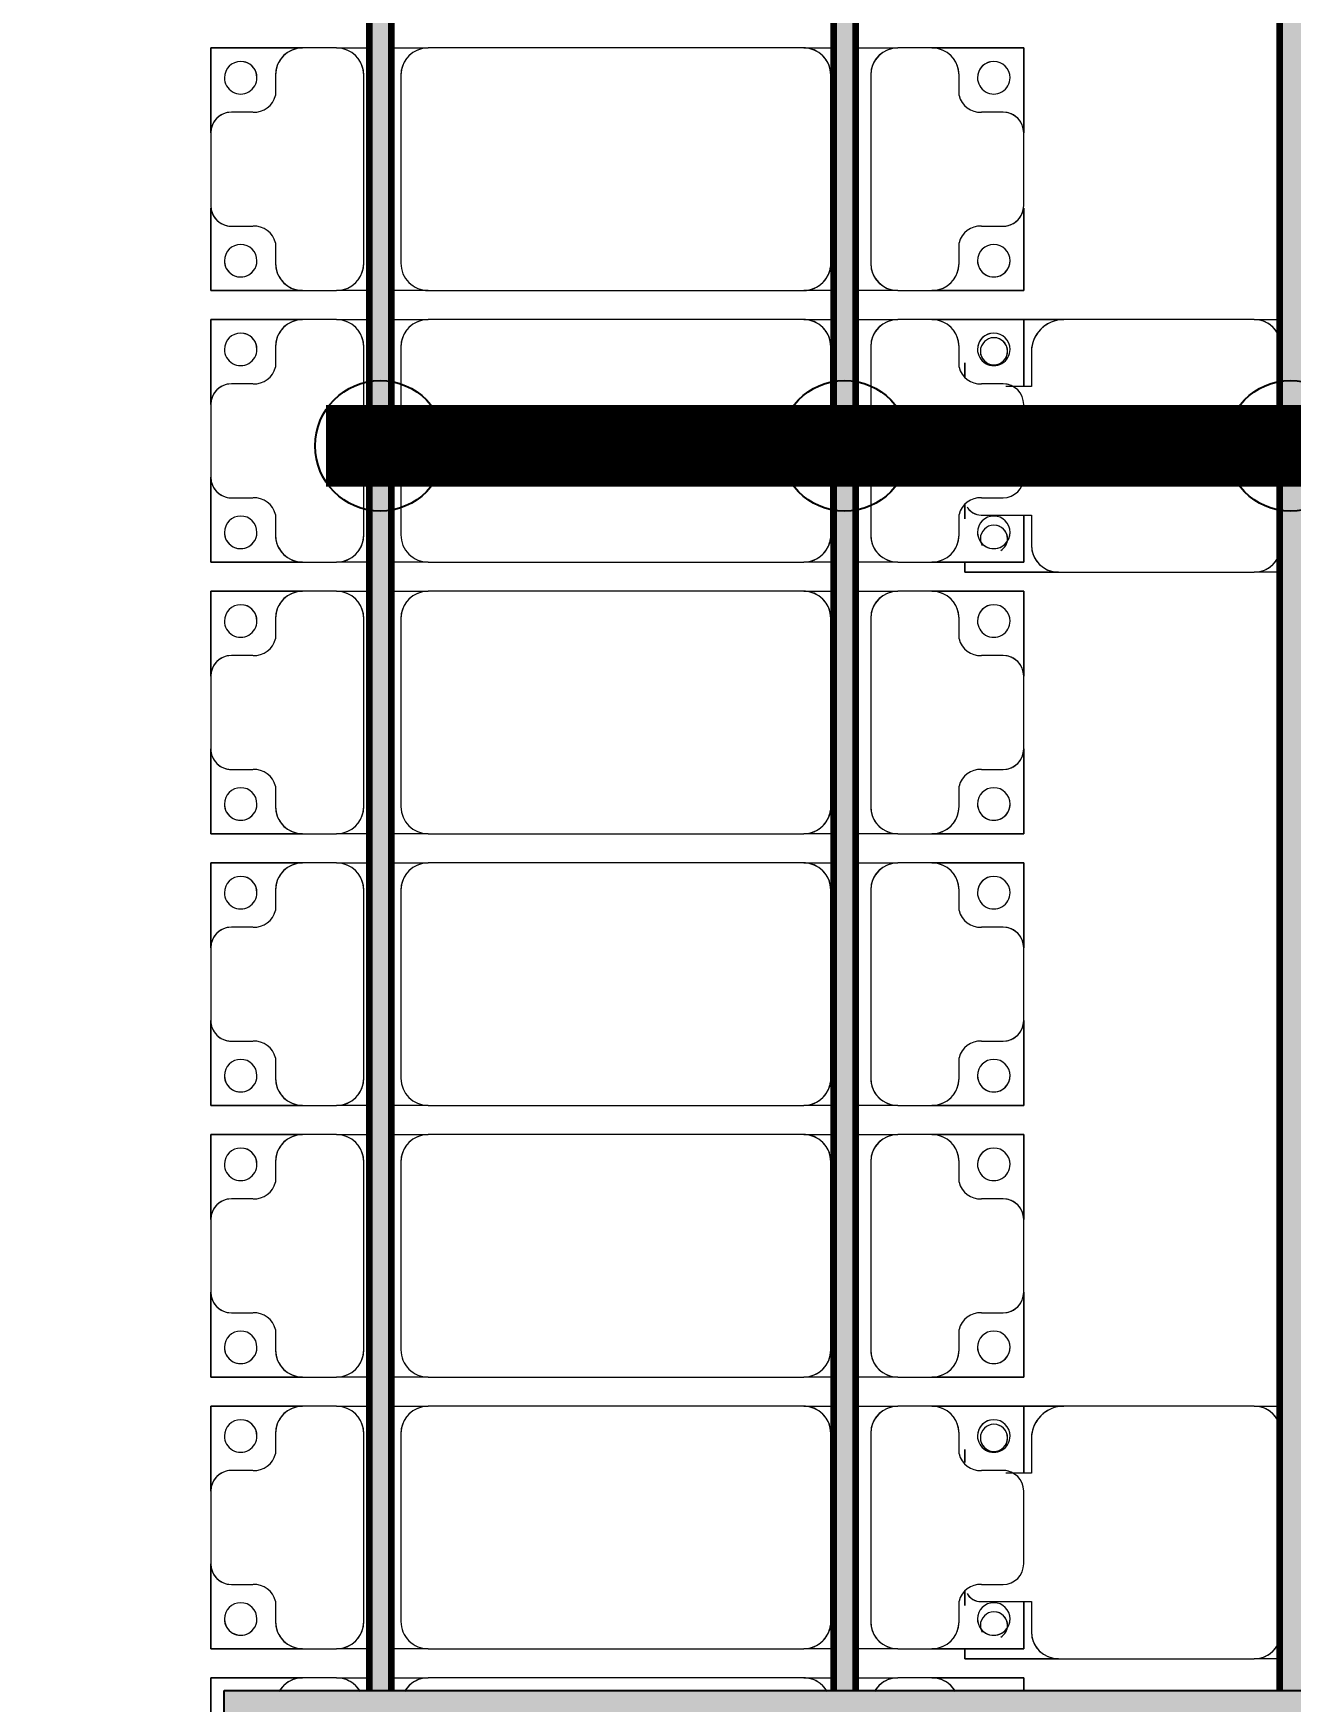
# Model space of a CAD drawing. Header units: millimetres. Extents: x -268744 to 115753, y -96240 to -10461.
# Drawn here: x -257059 to -254744, y -64627 to -61556 of the extents above; entities that cross this region are included whole.
import ezdxf

# ---------------------------------------------------------------- set-up
doc = ezdxf.new("R2010")
doc.units = ezdxf.units.MM
for name, color, linetype, lineweight in [('A-ANNO-DIMS', 211, 'Continuous', 9), ('A-ANNO-DIMS-900', 211, 'Continuous', 9), ('A-GENM', 13, 'Continuous', 9), ('S-BEAM', 12, 'Continuous', 9)]:
    doc.layers.add(name, color=color, linetype=linetype, lineweight=lineweight)
doc.layers.add('GC-HOP 40x60 GIA CUONG', color=1, linetype='Continuous')
doc.styles.add('Trebuchet MS', font='trebuc.ttf', dxfattribs={"width": 0.8, "height": 2700})
doc.dimstyles.new('Arc_Length_-_3mm_Trebuchet_MS', dxfattribs={"dimscale": 304.8, "dimtxt": 2783.567448, "dimasz": 2.952756, "dimexe": 4.429134, "dimexo": 4.429134, "dimgap": 0.885827, "dimtad": 1, "dimdec": 0, "dimrnd": 10, "dimzin": 0, "dimdsep": 46, "dimtxsty": 'Trebuchet MS', "dimblk1": 'OBLIQUE', "dimblk2": 'OBLIQUE', "dimsah": 1, "dimcen": 0.09, "dimdle": 2.952756, "dimazin": 0, "dimtfac": 1, "dimtdec": 4, "dimtix": 1, "dimtmove": 0, "dimatfit": 3, "dimfxl": 1, "dimtvp": 1, "dimtolj": 1, "dimtzin": 0, "dimarcsym": 2})

# ---------------------------------------------------------------- blocks, each defined once
blk = doc.blocks.new('Dai phaodi lai - DẢI PHAO ĐI LẠI-102111-KHUNG KẾT CẤU BÈ PIN 1')
at = {"layer": 'A-GENM', "color": 7}
for p, q in [((41276.8, 748.4), (41433.1, 748.4)), ((41276.8, 579.3), (41276.8, 748.4)), ((41276.8, 748.4), (41276.8, 579.3)), ((41433.1, 748.4), (41276.8, 748.4)), ((41566.9, 748.4), (41433.1, 748.4)), ((41572, 748.4), (41723.2, 748.4)), ((41723.2, 748.4), (41572, 748.4)), ((41723.2, 748.4), (41723.2, 579.3)), ((41723.2, 579.3), (41723.2, 748.4)), ((41776.8, 748.4), (41900.1, 748.4)), ((41776.8, 579.3), (41776.8, 748.4)), ((41776.8, 748.4), (41776.8, 579.3)), ((41900.1, 748.4), (41776.8, 748.4)), ((42066.9, 748.4), (41933.1, 748.4)), ((42136.6, 748.4), (42223.2, 748.4)), ((42223.2, 748.4), (42136.6, 748.4)), ((42223.2, 748.4), (42223.2, 579.3)), ((42223.2, 579.3), (42223.2, 748.4)), ((42276.8, 748.4), (42433.1, 748.4)), ((42276.8, 579.3), (42276.8, 748.4)), ((42276.8, 748.4), (42276.8, 579.3)), ((42433.1, 748.4), (42276.8, 748.4)), ((42566.9, 748.4), (42433.1, 748.4)), ((42566.9, 748.4), (42723.2, 748.4)), ((42723.2, 748.4), (42566.9, 748.4)), ((42723.2, 748.4), (42723.2, 579.3)), ((42723.2, 579.3), (42723.2, 748.4)), ((42776.8, 748.4), (42933.1, 748.4)), ((42776.8, 579.3), (42776.8, 748.4)), ((42776.8, 748.4), (42776.8, 579.3)), ((42933.1, 748.4), (42776.8, 748.4)), ((43066.9, 748.4), (42933.1, 748.4)), ((43066.9, 748.4), (43223.2, 748.4)), ((43223.2, 748.4), (43066.9, 748.4)), ((43223.2, 748.4), (43223.2, 579.3)), ((43223.2, 579.3), (43223.2, 748.4)), ((43276.8, 748.4), (43433.1, 748.4)), ((43276.8, 579.3), (43276.8, 748.4)), ((43276.8, 748.4), (43276.8, 579.3)), ((43433.1, 748.4), (43276.8, 748.4)), ((43566.9, 748.4), (43433.1, 748.4)), ((43566.9, 748.4), (43723.2, 748.4)), ((43723.2, 748.4), (43566.9, 748.4)), ((43723.2, 748.4), (43723.2, 579.3)), ((43723.2, 579.3), (43723.2, 748.4)), ((43776.8, 748.4), (43900.1, 748.4)), ((43776.8, 579.3), (43776.8, 748.4)), ((43776.8, 748.4), (43776.8, 579.3)), ((43900.1, 748.4), (43776.8, 748.4)), ((44066.9, 748.4), (43933.1, 748.4)), ((44136.6, 748.4), (44223.2, 748.4)), ((44223.2, 748.4), (44136.6, 748.4)), ((44223.2, 748.4), (44223.2, 579.3)), ((44223.2, 579.3), (44223.2, 748.4)), ((44276.8, 748.4), (44300.1, 748.4)), ((44276.8, 579.3), (44276.8, 748.4)), ((44276.8, 748.4), (44276.8, 579.3)), ((44300.1, 748.4), (44276.8, 748.4)), ((41395.1, 710.4), (41395.1, 670.7)), ((41604.9, 670.7), (41604.9, 710.4)), ((41895.1, 710.4), (41895.1, 670.7)), ((42104.9, 670.7), (42104.9, 710.4)), ((42395.1, 710.4), (42395.1, 670.7)), ((42604.9, 670.7), (42604.9, 710.4)), ((42895.1, 710.4), (42895.1, 670.7)), ((43104.9, 670.7), (43104.9, 710.4)), ((43395.1, 710.4), (43395.1, 670.7)), ((43604.9, 670.7), (43604.9, 710.4)), ((43895.1, 710.4), (43895.1, 670.7)), ((44104.9, 670.7), (44104.9, 710.4)), ((41364.3, 629.3), (41326.8, 629.3)), ((41673.2, 629.3), (41635.7, 629.3)), ((41864.3, 629.3), (41826.8, 629.3)), ((42173.2, 629.3), (42135.7, 629.3)), ((42364.3, 629.3), (42326.8, 629.3)), ((42673.2, 629.3), (42635.7, 629.3)), ((42864.3, 629.3), (42826.8, 629.3)), ((43173.2, 629.3), (43135.7, 629.3)), ((43364.3, 629.3), (43326.8, 629.3)), ((43673.2, 629.3), (43635.7, 629.3)), ((43864.3, 629.3), (43826.8, 629.3)), ((44173.2, 629.3), (44135.7, 629.3)), ((41276.8, 579.3), (41276.8, 516.7)), ((41723.2, 516.7), (41723.2, 579.3)), ((41776.8, 579.3), (41776.8, 516.7)), ((42223.2, 516.7), (42223.2, 579.3)), ((42276.8, 579.3), (42276.8, 516.7)), ((42723.2, 516.7), (42723.2, 579.3)), ((42776.8, 579.3), (42776.8, 516.7)), ((43223.2, 516.7), (43223.2, 579.3)), ((43276.8, 579.3), (43276.8, 516.7)), ((43723.2, 516.7), (43723.2, 579.3)), ((43776.8, 579.3), (43776.8, 516.7)), ((44223.2, 516.7), (44223.2, 579.3)), ((44276.8, 579.3), (44276.8, 516.7)), ((41276.8, 438.7), (41276.8, 516.7)), ((41276.8, 438.7), (41276.8, 516.7)), ((41723.2, 516.7), (41723.2, 438.7)), ((41723.2, 516.7), (41723.2, 438.7)), ((41776.8, 438.7), (41776.8, 516.7)), ((41776.8, 438.7), (41776.8, 516.7)), ((42223.2, 516.7), (42223.2, 438.7)), ((42223.2, 516.7), (42223.2, 438.7)), ((42276.8, 438.7), (42276.8, 516.7)), ((42276.8, 438.7), (42276.8, 516.7)), ((42723.2, 516.7), (42723.2, 438.7)), ((42723.2, 516.7), (42723.2, 438.7)), ((42776.8, 438.7), (42776.8, 516.7)), ((42776.8, 438.7), (42776.8, 516.7)), ((43223.2, 516.7), (43223.2, 438.7)), ((43223.2, 516.7), (43223.2, 438.7)), ((43276.8, 438.7), (43276.8, 516.7)), ((43276.8, 438.7), (43276.8, 516.7)), ((43723.2, 516.7), (43723.2, 438.7)), ((43723.2, 516.7), (43723.2, 438.7)), ((43776.8, 438.7), (43776.8, 516.7)), ((43776.8, 438.7), (43776.8, 516.7)), ((44223.2, 516.7), (44223.2, 438.7)), ((44223.2, 516.7), (44223.2, 438.7)), ((44276.8, 438.7), (44276.8, 516.7)), ((44276.8, 438.7), (44276.8, 516.7)), ((41326.8, 466.7), (41673.2, 466.7)), ((41826.8, 466.7), (42173.2, 466.7)), ((42326.8, 466.7), (42673.2, 466.7)), ((42826.8, 466.7), (43173.2, 466.7)), ((43326.8, 466.7), (43673.2, 466.7)), ((43826.8, 466.7), (44173.2, 466.7)), ((41276.8, 343.3), (41276.8, 398.7)), ((41276.8, 343.3), (41276.8, 398.7)), ((41673.2, 393.3), (41326.8, 393.3)), ((41723.2, 398.7), (41723.2, 343.3)), ((41723.2, 398.7), (41723.2, 343.3)), ((41776.8, 343.3), (41776.8, 398.7)), ((41776.8, 343.3), (41776.8, 398.7)), ((42173.2, 393.3), (41826.8, 393.3)), ((42223.2, 398.7), (42223.2, 343.3)), ((42223.2, 398.7), (42223.2, 343.3)), ((42276.8, 343.3), (42276.8, 398.7)), ((42276.8, 343.3), (42276.8, 398.7)), ((42673.2, 393.3), (42326.8, 393.3)), ((42723.2, 398.7), (42723.2, 343.3)), ((42723.2, 398.7), (42723.2, 343.3)), ((42776.8, 343.3), (42776.8, 398.7)), ((42776.8, 343.3), (42776.8, 398.7)), ((43173.2, 393.3), (42826.8, 393.3)), ((43223.2, 398.7), (43223.2, 343.3)), ((43223.2, 398.7), (43223.2, 343.3)), ((43276.8, 343.3), (43276.8, 398.7)), ((43276.8, 343.3), (43276.8, 398.7)), ((43673.2, 393.3), (43326.8, 393.3)), ((43723.2, 398.7), (43723.2, 343.3)), ((43723.2, 398.7), (43723.2, 343.3)), ((43776.8, 343.3), (43776.8, 398.7)), ((43776.8, 343.3), (43776.8, 398.7)), ((44173.2, 393.3), (43826.8, 393.3)), ((44223.2, 398.7), (44223.2, 343.3)), ((44223.2, 398.7), (44223.2, 343.3)), ((44276.8, 343.3), (44276.8, 398.7)), ((44276.8, 343.3), (44276.8, 398.7)), ((41276.8, 343.3), (41276.8, -348.3)), ((41723.2, -348.3), (41723.2, 343.3)), ((41776.8, 343.3), (41776.8, -348.3)), ((42223.2, -348.3), (42223.2, 343.3)), ((42276.8, 343.3), (42276.8, -348.3)), ((42723.2, -348.3), (42723.2, 343.3)), ((42776.8, 343.3), (42776.8, -348.3)), ((43223.2, -348.3), (43223.2, 343.3)), ((43276.8, 343.3), (43276.8, -348.3)), ((43723.2, -348.3), (43723.2, 343.3)), ((43776.8, 343.3), (43776.8, -348.3)), ((44223.2, -348.3), (44223.2, 343.3)), ((44276.8, 343.3), (44276.8, -348.3)), ((41276.8, -416.3), (41276.8, -348.3)), ((41276.8, -416.3), (41276.8, -348.3)), ((41723.2, -348.3), (41723.2, -416.3)), ((41723.2, -348.3), (41723.2, -416.3)), ((41776.8, -416.3), (41776.8, -348.3)), ((41776.8, -416.3), (41776.8, -348.3)), ((42223.2, -348.3), (42223.2, -416.3)), ((42223.2, -348.3), (42223.2, -416.3)), ((42276.8, -416.3), (42276.8, -348.3)), ((42276.8, -416.3), (42276.8, -348.3)), ((42723.2, -348.3), (42723.2, -416.3)), ((42723.2, -348.3), (42723.2, -416.3)), ((42776.8, -416.3), (42776.8, -348.3)), ((42776.8, -416.3), (42776.8, -348.3)), ((43223.2, -348.3), (43223.2, -416.3)), ((43223.2, -348.3), (43223.2, -416.3)), ((43276.8, -416.3), (43276.8, -348.3)), ((43276.8, -416.3), (43276.8, -348.3)), ((43723.2, -348.3), (43723.2, -416.3)), ((43723.2, -348.3), (43723.2, -416.3)), ((43776.8, -416.3), (43776.8, -348.3)), ((43776.8, -416.3), (43776.8, -348.3)), ((44223.2, -348.3), (44223.2, -416.3)), ((44223.2, -348.3), (44223.2, -416.3)), ((44276.8, -416.3), (44276.8, -348.3)), ((44276.8, -416.3), (44276.8, -348.3)), ((41326.8, -398.3), (41673.2, -398.3)), ((41826.8, -398.3), (42173.2, -398.3)), ((42326.8, -398.3), (42673.2, -398.3)), ((42826.8, -398.3), (43173.2, -398.3)), ((43326.8, -398.3), (43673.2, -398.3)), ((43826.8, -398.3), (44173.2, -398.3)), ((41276.8, -516.7), (41276.8, -456.3)), ((41276.8, -516.7), (41276.8, -456.3)), ((41723.2, -456.3), (41723.2, -516.7)), ((41723.2, -456.3), (41723.2, -516.7)), ((41776.8, -516.7), (41776.8, -456.3)), ((41776.8, -516.7), (41776.8, -456.3)), ((42223.2, -456.3), (42223.2, -516.7)), ((42223.2, -456.3), (42223.2, -516.7)), ((42276.8, -516.7), (42276.8, -456.3)), ((42276.8, -516.7), (42276.8, -456.3)), ((42723.2, -456.3), (42723.2, -516.7)), ((42723.2, -456.3), (42723.2, -516.7)), ((42776.8, -516.7), (42776.8, -456.3)), ((42776.8, -516.7), (42776.8, -456.3)), ((43223.2, -456.3), (43223.2, -516.7)), ((43223.2, -456.3), (43223.2, -516.7)), ((43276.8, -516.7), (43276.8, -456.3)), ((43276.8, -516.7), (43276.8, -456.3)), ((43723.2, -456.3), (43723.2, -516.7)), ((43723.2, -456.3), (43723.2, -516.7)), ((43776.8, -516.7), (43776.8, -456.3)), ((43776.8, -516.7), (43776.8, -456.3)), ((44223.2, -456.3), (44223.2, -516.7)), ((44223.2, -456.3), (44223.2, -516.7)), ((44276.8, -516.7), (44276.8, -456.3)), ((44276.8, -516.7), (44276.8, -456.3)), ((41673.2, -466.7), (41326.8, -466.7)), ((42173.2, -466.7), (41826.8, -466.7)), ((42673.2, -466.7), (42326.8, -466.7)), ((43173.2, -466.7), (42826.8, -466.7)), ((43673.2, -466.7), (43326.8, -466.7)), ((44173.2, -466.7), (43826.8, -466.7)), ((41276.8, -516.7), (41276.8, -579.3)), ((41723.2, -579.3), (41723.2, -516.7)), ((41776.8, -516.7), (41776.8, -579.3)), ((42223.2, -579.3), (42223.2, -516.7)), ((42276.8, -516.7), (42276.8, -579.3)), ((42723.2, -579.3), (42723.2, -516.7)), ((42776.8, -516.7), (42776.8, -579.3)), ((43223.2, -579.3), (43223.2, -516.7)), ((43276.8, -516.7), (43276.8, -579.3)), ((43723.2, -579.3), (43723.2, -516.7)), ((43776.8, -516.7), (43776.8, -579.3)), ((44223.2, -579.3), (44223.2, -516.7)), ((44276.8, -516.7), (44276.8, -579.3)), ((41276.8, -748.4), (41276.8, -579.3)), ((41276.8, -579.3), (41276.8, -748.4)), ((41723.2, -579.3), (41723.2, -748.4)), ((41723.2, -748.4), (41723.2, -579.3)), ((41776.8, -748.4), (41776.8, -579.3)), ((41776.8, -579.3), (41776.8, -748.4)), ((42223.2, -579.3), (42223.2, -748.4)), ((42223.2, -748.4), (42223.2, -579.3)), ((42276.8, -748.4), (42276.8, -579.3)), ((42276.8, -579.3), (42276.8, -748.4)), ((42723.2, -579.3), (42723.2, -748.4)), ((42723.2, -748.4), (42723.2, -579.3)), ((42776.8, -748.4), (42776.8, -579.3)), ((42776.8, -579.3), (42776.8, -748.4)), ((43223.2, -579.3), (43223.2, -748.4)), ((43223.2, -748.4), (43223.2, -579.3)), ((43276.8, -748.4), (43276.8, -579.3)), ((43276.8, -579.3), (43276.8, -748.4)), ((43723.2, -579.3), (43723.2, -748.4)), ((43723.2, -748.4), (43723.2, -579.3)), ((43776.8, -748.4), (43776.8, -579.3)), ((43776.8, -579.3), (43776.8, -748.4)), ((44223.2, -579.3), (44223.2, -748.4)), ((44223.2, -748.4), (44223.2, -579.3)), ((44276.8, -748.4), (44276.8, -579.3)), ((44276.8, -579.3), (44276.8, -748.4)), ((41326.8, -629.3), (41364.3, -629.3)), ((41635.7, -629.3), (41673.2, -629.3)), ((41826.8, -629.3), (41864.3, -629.3)), ((42135.7, -629.3), (42173.2, -629.3)), ((42326.8, -629.3), (42364.3, -629.3)), ((42635.7, -629.3), (42673.2, -629.3)), ((42826.8, -629.3), (42864.3, -629.3)), ((43135.7, -629.3), (43173.2, -629.3)), ((43326.8, -629.3), (43364.3, -629.3)), ((43635.7, -629.3), (43673.2, -629.3)), ((43826.8, -629.3), (43864.3, -629.3)), ((44135.7, -629.3), (44173.2, -629.3)), ((41395.1, -670.7), (41395.1, -710.4)), ((41604.9, -710.4), (41604.9, -670.7)), ((41895.1, -670.7), (41895.1, -710.4)), ((42104.9, -710.4), (42104.9, -670.7)), ((42395.1, -670.7), (42395.1, -710.4)), ((42604.9, -710.4), (42604.9, -670.7)), ((42895.1, -670.7), (42895.1, -710.4)), ((43104.9, -710.4), (43104.9, -670.7)), ((43395.1, -670.7), (43395.1, -710.4)), ((43604.9, -710.4), (43604.9, -670.7)), ((43895.1, -670.7), (43895.1, -710.4)), ((44104.9, -710.4), (44104.9, -670.7)), ((41433.1, -748.4), (41276.8, -748.4)), ((41276.8, -748.4), (41433.1, -748.4)), ((41433.1, -748.4), (41566.9, -748.4)), ((41723.2, -748.4), (41572, -748.4)), ((41572, -748.4), (41723.2, -748.4)), ((41933.1, -748.4), (41776.8, -748.4)), ((41776.8, -748.4), (41933.1, -748.4)), ((41933.1, -748.4), (42066.9, -748.4)), ((42223.2, -748.4), (42066.9, -748.4)), ((42066.9, -748.4), (42223.2, -748.4)), ((42433.1, -748.4), (42276.8, -748.4)), ((42276.8, -748.4), (42433.1, -748.4)), ((42433.1, -748.4), (42566.9, -748.4)), ((42723.2, -748.4), (42566.9, -748.4)), ((42566.9, -748.4), (42723.2, -748.4)), ((42933.1, -748.4), (42776.8, -748.4)), ((42776.8, -748.4), (42933.1, -748.4)), ((42933.1, -748.4), (43066.9, -748.4)), ((43223.2, -748.4), (43066.9, -748.4)), ((43066.9, -748.4), (43223.2, -748.4)), ((43433.1, -748.4), (43276.8, -748.4)), ((43276.8, -748.4), (43433.1, -748.4)), ((43433.1, -748.4), (43566.9, -748.4)), ((43723.2, -748.4), (43566.9, -748.4)), ((43566.9, -748.4), (43723.2, -748.4)), ((43933.1, -748.4), (43776.8, -748.4)), ((43776.8, -748.4), (43933.1, -748.4)), ((43933.1, -748.4), (44066.9, -748.4)), ((44223.2, -748.4), (44066.9, -748.4)), ((44066.9, -748.4), (44223.2, -748.4)), ((44433.1, -748.4), (44276.8, -748.4)), ((44276.8, -748.4), (44433.1, -748.4))]:
    blk.add_line(p, q, dxfattribs=at)
for centre, radius, start, end in [((41433.1, 710.4), 38, 90, 180), ((41433.1, 710.4), 38, 90, 180), ((41433.1, 710.4), 38, 120, 180), ((41433.1, 710.4), 38, 120, 180), ((41433.1, 710.4), 38, 90, 105), ((41433.1, 710.4), 38, 90, 105), ((41566.9, 710.4), 38, 0, 90), ((41566.9, 710.4), 38, 75, 82.1953), ((41566.9, 710.4), 38, 0, 82.1953), ((41566.9, 710.4), 38, 75, 82.1953), ((41566.9, 710.4), 38, 360, 60), ((41566.9, 710.4), 38, 360, 60), ((41933.1, 710.4), 38, 90, 180), ((42066.9, 710.4), 38, 0, 90), ((42433.1, 710.4), 38, 90, 180), ((42433.1, 710.4), 38, 90, 180), ((42433.1, 710.4), 38, 120, 180), ((42433.1, 710.4), 38, 120, 180), ((42433.1, 710.4), 38, 90, 105), ((42433.1, 710.4), 38, 90, 105), ((42566.9, 710.4), 38, 0, 90), ((42566.9, 710.4), 38, 75, 90), ((42566.9, 710.4), 38, 0, 90), ((42566.9, 710.4), 38, 75, 90), ((42566.9, 710.4), 38, 0, 60), ((42566.9, 710.4), 38, 0, 60), ((42933.1, 710.4), 38, 90, 180), ((42933.1, 710.4), 38, 90, 180), ((42933.1, 710.4), 38, 120, 180), ((42933.1, 710.4), 38, 120, 180), ((42933.1, 710.4), 38, 90, 105), ((42933.1, 710.4), 38, 90, 105), ((43066.9, 710.4), 38, 0, 90), ((43066.9, 710.4), 38, 75, 90), ((43066.9, 710.4), 38, 0, 90), ((43066.9, 710.4), 38, 75, 90), ((43066.9, 710.4), 38, 0, 60), ((43066.9, 710.4), 38, 0, 60), ((43433.1, 710.4), 38, 90, 180), ((43433.1, 710.4), 38, 90, 180), ((43433.1, 710.4), 38, 120, 180), ((43433.1, 710.4), 38, 120, 180), ((43433.1, 710.4), 38, 90, 105), ((43433.1, 710.4), 38, 90, 105), ((43566.9, 710.4), 38, 0, 90), ((43566.9, 710.4), 38, 75, 90), ((43566.9, 710.4), 38, 0, 90), ((43566.9, 710.4), 38, 75, 90), ((43566.9, 710.4), 38, 0, 60), ((43566.9, 710.4), 38, 0, 60), ((43933.1, 710.4), 38, 90, 180), ((44066.9, 710.4), 38, 0, 90), ((41331.6, 693.3), 30, 90, 270), ((41331.6, 693.3), 30, 90, 180), ((41331.6, 693.3), 30, 270, 90), ((41331.6, 693.3), 30, 270, 90), ((41668.4, 693.3), 30, 90, 270), ((41668.4, 693.3), 30, 90, 270), ((41668.4, 693.3), 30, 270, 90), ((41668.4, 693.3), 30, 0, 90), ((41831.6, 693.3), 30, 90, 270), ((41831.6, 693.3), 30, 90, 180), ((41831.6, 693.3), 30, 270, 90), ((41831.6, 693.3), 30, 270, 90), ((41933.1, 710.4), 38, 150, 180), ((41933.1, 710.4), 38, 150, 180), ((42168.4, 693.3), 30, 90, 270), ((42168.4, 693.3), 30, 90, 270), ((42168.4, 693.3), 30, 270, 90), ((42168.4, 693.3), 30, 0, 90), ((42331.6, 693.3), 30, 90, 270), ((42331.6, 693.3), 30, 90, 180), ((42331.6, 693.3), 30, 270, 90), ((42331.6, 693.3), 30, 270, 90), ((42668.4, 693.3), 30, 90, 270), ((42668.4, 693.3), 30, 90, 270), ((42668.4, 693.3), 30, 270, 90), ((42668.4, 693.3), 30, 360, 90), ((42831.6, 693.3), 30, 90, 270), ((42831.6, 693.3), 30, 90, 180), ((42831.6, 693.3), 30, 270, 90), ((42831.6, 693.3), 30, 270, 90), ((43168.4, 693.3), 30, 90, 270), ((43168.4, 693.3), 30, 90, 270), ((43168.4, 693.3), 30, 270, 90), ((43168.4, 693.3), 30, 0, 90), ((43331.6, 693.3), 30, 90, 270), ((43331.6, 693.3), 30, 90, 180), ((43331.6, 693.3), 30, 270, 90), ((43331.6, 693.3), 30, 270, 90), ((43668.4, 693.3), 30, 90, 270), ((43668.4, 693.3), 30, 90, 270), ((43668.4, 693.3), 30, 270, 90), ((43668.4, 693.3), 30, 0, 90), ((43831.6, 693.3), 30, 90, 270), ((43831.6, 693.3), 30, 90, 180), ((43831.6, 693.3), 30, 270, 90), ((43831.6, 693.3), 30, 270, 90), ((43933.1, 710.4), 38, 150, 180), ((43933.1, 710.4), 38, 150, 180), ((44168.4, 693.3), 30, 90, 270), ((44168.4, 693.3), 30, 90, 270), ((44168.4, 693.3), 30, 270, 90), ((44168.4, 693.3), 30, 0, 90), ((41331.6, 693.3), 30, 195, 270), ((41668.4, 693.3), 30, 270, 345), ((41831.6, 693.3), 30, 195, 270), ((42168.4, 693.3), 30, 270, 345), ((42331.6, 693.3), 30, 195, 270), ((42668.4, 693.3), 30, 270, 345), ((42831.6, 693.3), 30, 195, 270), ((43168.4, 693.3), 30, 270, 345), ((43331.6, 693.3), 30, 195, 270), ((43668.4, 693.3), 30, 270, 345), ((43831.6, 693.3), 30, 195, 270), ((44168.4, 693.3), 30, 270, 345), ((41355.2, 668.2), 40, 283.1885, 3.5081), ((41644.8, 668.2), 40, 176.4919, 256.8115), ((41855.2, 668.2), 40, 283.1885, 3.5081), ((42144.8, 668.2), 40, 176.4919, 256.8115), ((42355.2, 668.2), 40, 283.1885, 3.5081), ((42644.8, 668.2), 40, 176.4919, 256.8115), ((42855.2, 668.2), 40, 283.1885, 3.5081), ((43144.8, 668.2), 40, 176.4919, 256.8115), ((43355.2, 668.2), 40, 283.1885, 3.5081), ((43644.8, 668.2), 40, 176.4919, 256.8115), ((43855.2, 668.2), 40, 283.1885, 3.5081), ((44144.8, 668.2), 40, 176.4919, 256.8115), ((41326.8, 579.3), 50, 90, 180), ((41326.8, 579.3), 50, 90, 165), ((41673.2, 579.3), 50, 0, 90), ((41673.2, 579.3), 50, 15, 90), ((41826.8, 579.3), 50, 90, 180), ((41826.8, 579.3), 50, 90, 165), ((42173.2, 579.3), 50, 0, 90), ((42173.2, 579.3), 50, 15, 90), ((42326.8, 579.3), 50, 90, 180), ((42326.8, 579.3), 50, 90, 165), ((42673.2, 579.3), 50, 360, 90), ((42673.2, 579.3), 50, 15, 90), ((42826.8, 579.3), 50, 90, 180), ((42826.8, 579.3), 50, 90, 165), ((43173.2, 579.3), 50, 0, 90), ((43173.2, 579.3), 50, 15, 90), ((43326.8, 579.3), 50, 90, 180), ((43326.8, 579.3), 50, 90, 165), ((43673.2, 579.3), 50, 0, 90), ((43673.2, 579.3), 50, 15, 90), ((43826.8, 579.3), 50, 90, 180), ((43826.8, 579.3), 50, 90, 165), ((44173.2, 579.3), 50, 0, 90), ((44173.2, 579.3), 50, 15, 90), ((44326.8, 579.3), 50, 120, 180), ((44326.8, 579.3), 50, 120, 165), ((41326.8, 516.7), 50, 180, 270), ((41326.8, 516.7), 50, 195, 270), ((41673.2, 516.7), 50, 270, 360), ((41673.2, 516.7), 50, 270, 345), ((41826.8, 516.7), 50, 180, 270), ((41826.8, 516.7), 50, 195, 270), ((42173.2, 516.7), 50, 270, 0), ((42173.2, 516.7), 50, 270, 345), ((42326.8, 516.7), 50, 180, 270), ((42326.8, 516.7), 50, 195, 270), ((42673.2, 516.7), 50, 270, 0), ((42673.2, 516.7), 50, 270, 345), ((42826.8, 516.7), 50, 180, 270), ((42826.8, 516.7), 50, 195, 270), ((43173.2, 516.7), 50, 270, 0), ((43173.2, 516.7), 50, 270, 345), ((43326.8, 516.7), 50, 180, 270), ((43326.8, 516.7), 50, 195, 270), ((43673.2, 516.7), 50, 270, 0), ((43673.2, 516.7), 50, 270, 345), ((43826.8, 516.7), 50, 180, 270), ((43826.8, 516.7), 50, 195, 270), ((44173.2, 516.7), 50, 270, 0), ((44173.2, 516.7), 50, 270, 345), ((44326.8, 516.7), 50, 180, 240), ((44326.8, 516.7), 50, 195, 240), ((41326.8, 343.3), 50, 90, 180), ((41326.8, 343.3), 50, 105, 135), ((41673.2, 343.3), 50, 360, 90), ((41673.2, 343.3), 50, 360, 75), ((41826.8, 343.3), 50, 90, 180), ((41826.8, 343.3), 50, 105, 135), ((42173.2, 343.3), 50, 360, 90), ((42173.2, 343.3), 50, 360, 75), ((42326.8, 343.3), 50, 90, 180), ((42326.8, 343.3), 50, 105, 135), ((42673.2, 343.3), 50, 360, 90), ((42673.2, 343.3), 50, 360, 75), ((42826.8, 343.3), 50, 90, 180), ((42826.8, 343.3), 50, 105, 135), ((43173.2, 343.3), 50, 360, 90), ((43173.2, 343.3), 50, 360, 75), ((43326.8, 343.3), 50, 90, 180), ((43326.8, 343.3), 50, 105, 135), ((43673.2, 343.3), 50, 0, 90), ((43673.2, 343.3), 50, 0, 75), ((43826.8, 343.3), 50, 90, 180), ((43826.8, 343.3), 50, 105, 135), ((44173.2, 343.3), 50, 360, 90), ((44173.2, 343.3), 50, 360, 75), ((44326.8, 343.3), 50, 120, 180), ((44326.8, 343.3), 50, 120, 135), ((41326.8, 343.3), 50, 150, 180), ((41826.8, 343.3), 50, 150, 180), ((42326.8, 343.3), 50, 150, 180), ((42826.8, 343.3), 50, 150, 180), ((43326.8, 343.3), 50, 150, 180), ((43826.8, 343.3), 50, 150, 180), ((44326.8, 343.3), 50, 150, 180), ((41326.8, -348.3), 50, 180, 270), ((41326.8, -348.3), 50, 195, 270), ((41673.2, -348.3), 50, 270, 0), ((41673.2, -348.3), 50, 270, 0), ((41826.8, -348.3), 50, 180, 270), ((41826.8, -348.3), 50, 195, 270), ((42173.2, -348.3), 50, 270, 0), ((42173.2, -348.3), 50, 270, 0), ((42326.8, -348.3), 50, 180, 270), ((42326.8, -348.3), 50, 195, 270), ((42673.2, -348.3), 50, 270, 360), ((42673.2, -348.3), 50, 270, 360), ((42826.8, -348.3), 50, 180, 270), ((42826.8, -348.3), 50, 195, 270), ((43173.2, -348.3), 50, 270, 360), ((43173.2, -348.3), 50, 270, 360), ((43326.8, -348.3), 50, 180, 270), ((43326.8, -348.3), 50, 195, 270), ((43673.2, -348.3), 50, 270, 0), ((43673.2, -348.3), 50, 270, 0), ((43826.8, -348.3), 50, 180, 270), ((43826.8, -348.3), 50, 195, 270), ((44173.2, -348.3), 50, 270, 0), ((44173.2, -348.3), 50, 270, 0), ((44326.8, -348.3), 50, 180, 240), ((44326.8, -348.3), 50, 195, 240), ((41326.8, -516.7), 50, 90, 180), ((41326.8, -516.7), 50, 90, 165), ((41673.2, -516.7), 50, 0, 90), ((41673.2, -516.7), 50, 15, 90), ((41826.8, -516.7), 50, 90, 180), ((41826.8, -516.7), 50, 90, 165), ((42173.2, -516.7), 50, 360, 90), ((42173.2, -516.7), 50, 15, 90), ((42326.8, -516.7), 50, 90, 180), ((42326.8, -516.7), 50, 90, 165), ((42673.2, -516.7), 50, 0, 90), ((42673.2, -516.7), 50, 15, 90), ((42826.8, -516.7), 50, 90, 180), ((42826.8, -516.7), 50, 90, 165), ((43173.2, -516.7), 50, 360, 90), ((43173.2, -516.7), 50, 15, 90), ((43326.8, -516.7), 50, 90, 180), ((43326.8, -516.7), 50, 90, 165), ((43673.2, -516.7), 50, 0, 90), ((43673.2, -516.7), 50, 15, 90), ((43826.8, -516.7), 50, 90, 180), ((43826.8, -516.7), 50, 90, 165), ((44173.2, -516.7), 50, 360, 90), ((44173.2, -516.7), 50, 15, 90), ((44326.8, -516.7), 50, 120, 180), ((44326.8, -516.7), 50, 120, 165), ((41326.8, -579.3), 50, 180, 270), ((41673.2, -579.3), 50, 270, 360), ((41826.8, -579.3), 50, 180, 270), ((42173.2, -579.3), 50, 270, 0), ((42326.8, -579.3), 50, 180, 270), ((42673.2, -579.3), 50, 270, 360), ((42826.8, -579.3), 50, 180, 270), ((43173.2, -579.3), 50, 270, 360), ((43326.8, -579.3), 50, 180, 270), ((43673.2, -579.3), 50, 270, 360), ((43826.8, -579.3), 50, 180, 270), ((44173.2, -579.3), 50, 270, 360), ((44326.8, -579.3), 50, 180, 240), ((41326.8, -579.3), 50, 195, 270), ((41673.2, -579.3), 50, 270, 345), ((41826.8, -579.3), 50, 195, 270), ((42173.2, -579.3), 50, 270, 345), ((42326.8, -579.3), 50, 195, 270), ((42673.2, -579.3), 50, 270, 345), ((42826.8, -579.3), 50, 195, 270), ((43173.2, -579.3), 50, 270, 345), ((43326.8, -579.3), 50, 195, 270), ((43673.2, -579.3), 50, 270, 345), ((43826.8, -579.3), 50, 195, 270), ((44173.2, -579.3), 50, 270, 345), ((44326.8, -579.3), 50, 195, 240), ((41355.2, -668.2), 40, 356.4919, 76.8115), ((41644.8, -668.2), 40, 103.1885, 183.5081), ((41855.2, -668.2), 40, 356.4919, 76.8115), ((42144.8, -668.2), 40, 103.1885, 183.5081), ((42355.2, -668.2), 40, 356.4919, 76.8115), ((42644.8, -668.2), 40, 103.1885, 183.5081), ((42855.2, -668.2), 40, 356.4919, 76.8115), ((43144.8, -668.2), 40, 103.1885, 183.5081), ((43355.2, -668.2), 40, 356.4919, 76.8115), ((43644.8, -668.2), 40, 103.1885, 183.5081), ((43855.2, -668.2), 40, 356.4919, 76.8115), ((44144.8, -668.2), 40, 103.1885, 183.5081), ((41331.6, -693.3), 30, 90, 270), ((41331.6, -693.3), 30, 90, 165), ((41331.6, -693.3), 30, 270, 90), ((41331.6, -693.3), 30, 270, 90), ((41668.4, -693.3), 30, 90, 270), ((41668.4, -693.3), 30, 90, 270), ((41668.4, -693.3), 30, 270, 90), ((41668.4, -693.3), 30, 15, 90), ((41831.6, -693.3), 30, 90, 270), ((41831.6, -693.3), 30, 90, 165), ((41831.6, -693.3), 30, 270, 90), ((41831.6, -693.3), 30, 270, 90), ((42168.4, -693.3), 30, 90, 270), ((42168.4, -693.3), 30, 90, 270), ((42168.4, -693.3), 30, 270, 90), ((42168.4, -693.3), 30, 15, 90), ((42331.6, -693.3), 30, 90, 270), ((42331.6, -693.3), 30, 90, 165), ((42331.6, -693.3), 30, 270, 90), ((42331.6, -693.3), 30, 270, 90), ((42668.4, -693.3), 30, 90, 270), ((42668.4, -693.3), 30, 90, 270), ((42668.4, -693.3), 30, 270, 90), ((42668.4, -693.3), 30, 15, 90), ((42831.6, -693.3), 30, 90, 270), ((42831.6, -693.3), 30, 90, 165), ((42831.6, -693.3), 30, 270, 90), ((42831.6, -693.3), 30, 270, 90), ((43168.4, -693.3), 30, 90, 270), ((43168.4, -693.3), 30, 90, 270), ((43168.4, -693.3), 30, 270, 90), ((43168.4, -693.3), 30, 15, 90), ((43331.6, -693.3), 30, 90, 270), ((43331.6, -693.3), 30, 90, 165), ((43331.6, -693.3), 30, 270, 90), ((43331.6, -693.3), 30, 270, 90), ((43668.4, -693.3), 30, 90, 270), ((43668.4, -693.3), 30, 90, 270), ((43668.4, -693.3), 30, 270, 90), ((43668.4, -693.3), 30, 15, 90), ((43831.6, -693.3), 30, 90, 270), ((43831.6, -693.3), 30, 90, 165), ((43831.6, -693.3), 30, 270, 90), ((43831.6, -693.3), 30, 270, 90), ((44168.4, -693.3), 30, 90, 270), ((44168.4, -693.3), 30, 90, 270), ((44168.4, -693.3), 30, 270, 90), ((44168.4, -693.3), 30, 15, 90), ((41331.6, -693.3), 30, 180, 270), ((41668.4, -693.3), 30, 270, 0), ((41831.6, -693.3), 30, 180, 270), ((42168.4, -693.3), 30, 270, 0), ((42331.6, -693.3), 30, 180, 270), ((42668.4, -693.3), 30, 270, 0), ((42831.6, -693.3), 30, 180, 270), ((43168.4, -693.3), 30, 270, 360), ((43331.6, -693.3), 30, 180, 270), ((43668.4, -693.3), 30, 270, 0), ((43831.6, -693.3), 30, 180, 270), ((44168.4, -693.3), 30, 270, 360), ((41433.1, -710.4), 38, 180, 270), ((41433.1, -710.4), 38, 180, 240), ((41433.1, -710.4), 38, 180, 270), ((41433.1, -710.4), 38, 180, 240), ((41566.9, -710.4), 38, 270, 360), ((41566.9, -710.4), 38, 277.8047, 360), ((41566.9, -710.4), 38, 300, 360), ((41566.9, -710.4), 38, 300, 360), ((41933.1, -710.4), 38, 180, 270), ((41933.1, -710.4), 38, 180, 240), ((41933.1, -710.4), 38, 180, 270), ((41933.1, -710.4), 38, 180, 240), ((42066.9, -710.4), 38, 270, 360), ((42066.9, -710.4), 38, 270, 360), ((42066.9, -710.4), 38, 300, 360), ((42066.9, -710.4), 38, 300, 360), ((42433.1, -710.4), 38, 180, 270), ((42433.1, -710.4), 38, 180, 240), ((42433.1, -710.4), 38, 180, 270), ((42433.1, -710.4), 38, 180, 240), ((42566.9, -710.4), 38, 270, 0), ((42566.9, -710.4), 38, 270, 0), ((42566.9, -710.4), 38, 300, 0), ((42566.9, -710.4), 38, 300, 0), ((42933.1, -710.4), 38, 180, 270), ((42933.1, -710.4), 38, 180, 240), ((42933.1, -710.4), 38, 180, 270), ((42933.1, -710.4), 38, 180, 240), ((43066.9, -710.4), 38, 270, 0), ((43066.9, -710.4), 38, 270, 0), ((43066.9, -710.4), 38, 300, 0), ((43066.9, -710.4), 38, 300, 0), ((43433.1, -710.4), 38, 180, 270), ((43433.1, -710.4), 38, 180, 240), ((43433.1, -710.4), 38, 180, 270), ((43433.1, -710.4), 38, 180, 240), ((43566.9, -710.4), 38, 270, 360), ((43566.9, -710.4), 38, 270, 360), ((43566.9, -710.4), 38, 300, 360), ((43566.9, -710.4), 38, 300, 360), ((43933.1, -710.4), 38, 180, 270), ((43933.1, -710.4), 38, 180, 240), ((43933.1, -710.4), 38, 180, 270), ((43933.1, -710.4), 38, 180, 240), ((44066.9, -710.4), 38, 270, 360), ((44066.9, -710.4), 38, 270, 360), ((44066.9, -710.4), 38, 300, 360), ((44066.9, -710.4), 38, 300, 360), ((41433.1, -710.4), 38, 255, 270), ((41433.1, -710.4), 38, 255, 270), ((41566.9, -710.4), 38, 277.8047, 285), ((41566.9, -710.4), 38, 277.8047, 285), ((41933.1, -710.4), 38, 255, 270), ((41933.1, -710.4), 38, 255, 270), ((42066.9, -710.4), 38, 270, 285), ((42066.9, -710.4), 38, 270, 285), ((42433.1, -710.4), 38, 255, 270), ((42433.1, -710.4), 38, 255, 270), ((42566.9, -710.4), 38, 270, 285), ((42566.9, -710.4), 38, 270, 285), ((42933.1, -710.4), 38, 255, 270), ((42933.1, -710.4), 38, 255, 270), ((43066.9, -710.4), 38, 270, 285), ((43066.9, -710.4), 38, 270, 285), ((43433.1, -710.4), 38, 255, 270), ((43433.1, -710.4), 38, 255, 270), ((43566.9, -710.4), 38, 270, 285), ((43566.9, -710.4), 38, 270, 285), ((43933.1, -710.4), 38, 255, 270), ((43933.1, -710.4), 38, 255, 270), ((44066.9, -710.4), 38, 270, 285), ((44066.9, -710.4), 38, 270, 285)]:
    blk.add_arc(centre, radius, start, end, dxfattribs=at)
blk = doc.blocks.new('Dầm C52 - Dầm C52-102502-KHUNG KẾT CẤU BÈ PIN 1')
at = {"layer": 'S-BEAM', "lineweight": 140}
h = blk.add_hatch(color=1, dxfattribs=at)
h.paths.add_polyline_path([(-25480.9, 20), (-25480.9, -20), (-25440.9, -20), (-25440.9, 20)])
h.paths.add_polyline_path([(-25400.9, 20), (-25400.9, -20), (-19440.9, -20), (-19443, 20), (-24983.5, 20)])
h.paths.add_polyline_path([(-19400.9, 20), (-19400.9, -20), (-13440.9, -20), (-13440.9, 20), (-18981.3, 20)])
h.paths.add_polyline_path([(-13400.9, -20), (-7440.9, -20), (-7440.9, 20), (-13400.9, 20)])
h.paths.add_polyline_path([(-7400.9, -20), (-1440.9, -20), (-1440.9, 20), (-7400.9, 20)])
h.paths.add_polyline_path([(-1400.9, -20), (4559.1, -20), (4559.1, 20), (-1400.9, 20)])
h.paths.add_polyline_path([(4599.1, 20), (4599.1, -20), (10559.1, -20), (10559.1, 20), (5027.2, 20)])
h.paths.add_polyline_path([(10599.1, -20), (16559.1, -20), (16559.1, 20), (10599.1, 20)])
h.paths.add_polyline_path([(16599.1, 20), (16599.1, -20), (22559.1, -20), (22559.1, 20), (17031.5, 20)])
h.paths.add_polyline_path([(22599.1, -20), (25259.1, -20), (25259.1, 20), (22599.1, 20)])
h.paths.add_polyline_path([(25299.1, -20), (25480.9, -20), (25480.9, 20), (25299.1, 20)])
at = {"layer": 'S-BEAM', "color": 1, "lineweight": 140}
for p, q in [((-19400.9, 20), (-13440.9, 20)), ((-13440.9, -20), (-19400.9, -20))]:
    blk.add_line(p, q, dxfattribs=at)
blk = doc.blocks.new('Dầm C52 - Dầm C52-V1-KHUNG KẾT CẤU BÈ PIN 1')
at = {"layer": 'S-BEAM', "lineweight": 140}
h = blk.add_hatch(color=1, dxfattribs=at)
h.paths.add_polyline_path([(-25480.9, 20), (-25480.9, -20), (-25440.9, -20), (-25445.2, 20)])
h.paths.add_polyline_path([(-25400.9, -20), (-19440.9, -20), (-19443, 20), (-25400.9, 20)])
h.paths.add_polyline_path([(-19400.9, 20), (-19400.9, -20), (-13440.9, -20), (-13440.9, 20), (-18981.3, 20)])
h.paths.add_polyline_path([(-13400.9, -20), (-7440.9, -20), (-7440.9, 20), (-13400.9, 20)])
h.paths.add_polyline_path([(-7400.9, 20), (-7400.9, -20), (-1440.9, -20), (-1440.9, 20), (-6977, 20)])
h.paths.add_polyline_path([(-1400.9, -20), (4559.1, -20), (4559.1, 20), (-1400.9, 20)])
h.paths.add_polyline_path([(4599.1, 20), (4599.1, -20), (10559.1, -20), (10559.1, 20), (5027.2, 20)])
h.paths.add_polyline_path([(10599.1, -20), (16559.1, -20), (16559.1, 20), (10599.1, 20)])
h.paths.add_polyline_path([(16599.1, 20), (16599.1, -20), (22559.1, -20), (22559.1, 20), (17031.5, 20)])
h.paths.add_polyline_path([(22599.1, -20), (25259.1, -20), (25259.1, 20), (22599.1, 20)])
h.paths.add_polyline_path([(25299.1, -20), (25480.9, -20), (25480.9, 20), (25299.1, 20)])
at = {"layer": 'S-BEAM', "color": 1, "lineweight": 140}
for p, q in [((-19400.9, 20), (-13440.9, 20)), ((-13440.9, -20), (-19400.9, -20))]:
    blk.add_line(p, q, dxfattribs=at)
blk = doc.blocks.new('Dầm C52 - Dầm C52-V2-KHUNG KẾT CẤU BÈ PIN 1')
at = {"layer": 'S-BEAM', "lineweight": 140}
h = blk.add_hatch(color=1, dxfattribs=at)
h.paths.add_polyline_path([(-25480.9, 20), (-25480.9, -20), (-25440.9, -20), (-25440.9, 20)])
h.paths.add_polyline_path([(-25400.9, 20), (-25400.9, -20), (-19440.9, -20), (-19443, 20), (-24983.5, 20)])
h.paths.add_polyline_path([(-19400.9, 20), (-19400.9, -20), (-13440.9, -20), (-13440.9, 20), (-18519.6, 20)])
h.paths.add_polyline_path([(-13400.9, -20), (-7440.9, -20), (-7440.9, 20), (-13400.9, 20)])
h.paths.add_polyline_path([(-7400.9, 20), (-7400.9, -20), (-1440.9, -20), (-1440.9, 20), (-6515.3, 20)])
h.paths.add_polyline_path([(-1400.9, 20), (-1400.9, -20), (4559.1, -20), (4559.1, 20), (-974.9, 20)])
h.paths.add_polyline_path([(4599.1, -20), (10559.1, -20), (10559.1, 20), (4599.1, 20)])
h.paths.add_polyline_path([(10599.1, -20), (16559.1, -20), (16559.1, 20), (10599.1, 20)])
h.paths.add_polyline_path([(16599.1, 20), (16599.1, -20), (22559.1, -20), (22559.1, 20), (17493.2, 20)])
h.paths.add_polyline_path([(22599.1, 20), (22599.1, -20), (25259.1, -20), (25259.1, 20), (23033.7, 20)])
h.paths.add_polyline_path([(25299.1, -20), (25480.9, -20), (25480.9, 20), (25299.1, 20)])
at = {"layer": 'S-BEAM', "color": 1, "lineweight": 140}
blk.add_line((-19400.9, 20), (-13440.9, 20), dxfattribs=at)
blk = doc.blocks.new('Dai phao do pin - DẢI PHAO ĐỠ PIN-V5-KHUNG KẾT CẤU BÈ PIN 1')
at = {"layer": 'A-GENM', "color": 7}
for p, q in [((-1312.2, 241.6), (-1129.7, 241.6)), ((-1129.7, 241.6), (-1312.2, 241.6)), ((-779.7, 241.6), (-1129.7, 241.6)), ((-779.7, 241.6), (-732.4, 241.6)), ((-779.7, 241.6), (-732.4, 241.6)), ((-1312.2, 137.8), (-1312.2, 161.7)), ((-1312.2, 161.7), (-1312.2, 137.8)), ((-1189.7, 181.6), (-1189.7, 118.2)), ((-1189.7, 118.2), (-1236.8, 118.2)), ((-1312.2, -125.1), (-1312.2, -98.4)), ((-1312.2, -98.4), (-1312.2, -125.1)), ((-1282.2, -118.2), (-1189.7, -118.2)), ((-1189.7, -118.2), (-1189.7, -173.4)), ((-1312.2, -223.4), (-1312.2, -203.7)), ((-1312.2, -203.7), (-1312.2, -223.4)), ((-1139.7, -223.4), (-1312.2, -223.4)), ((-1312.2, -223.4), (-1139.7, -223.4)), ((-1139.7, -223.4), (-779.7, -223.4)), ((-732.4, -223.4), (-779.7, -223.4)), ((-732.4, -223.4), (-779.7, -223.4))]:
    blk.add_line(p, q, dxfattribs=at)
for centre, radius, start, end in [((-1129.7, 181.6), 60, 90, 180), ((-1129.7, 181.6), 60, 120, 180), ((-779.7, 191.6), 50, 30, 90), ((-779.7, 191.6), 50, 30, 75), ((-1258.6, 183.2), 25, 0, 180), ((-1258.6, 183.2), 25, 90, 180), ((-1258.6, 183.2), 25, 0, 75), ((-1258.6, 183.2), 25, 180, 0), ((-1258.6, 183.2), 25, 180, 300), ((-1258.6, 183.2), 25, 330, 360), ((-1282.2, -88.2), 30, 210, 270), ((-1282.2, -88.2), 30, 210, 255), ((-1282.2, -88.2), 30, 225, 255), ((-1282.2, -88.2), 30, 225, 255), ((-1258.6, -161.8), 25, 0, 180), ((-1258.6, -161.8), 25, 90, 180), ((-1258.6, -161.8), 25, 0, 75), ((-1258.6, -161.8), 25, 180, 210), ((-1258.6, -161.8), 25, 180, 210), ((-1258.6, -161.8), 25, 300, 0), ((-1258.6, -161.8), 25, 300, 360), ((-1139.7, -173.4), 50, 180, 270), ((-1139.7, -173.4), 50, 180, 255), ((-779.7, -173.4), 50, 270, 330), ((-779.7, -173.4), 50, 285, 330)]:
    blk.add_arc(centre, radius, start, end, dxfattribs=at)
blk = doc.blocks.new('Dai phao do pin - DẢI PHAO ĐỠ PIN-V6-KHUNG KẾT CẤU BÈ PIN 1')
at = {"layer": 'A-GENM', "color": 7}
for p, q in [((-1312.2, 241.6), (-1129.7, 241.6)), ((-1129.7, 241.6), (-1312.2, 241.6)), ((-779.7, 241.6), (-1129.7, 241.6)), ((-779.7, 241.6), (-732.4, 241.6)), ((-779.7, 241.6), (-732.4, 241.6)), ((-1312.2, 135.1), (-1312.2, 161.7)), ((-1312.2, 161.7), (-1312.2, 135.1)), ((-1189.7, 181.6), (-1189.7, 118.2)), ((-1189.7, 118.2), (-1236.8, 118.2)), ((-1312.2, -125.1), (-1312.2, -98.4)), ((-1312.2, -98.4), (-1312.2, -125.1)), ((-1282.2, -118.2), (-1189.7, -118.2)), ((-1189.7, -118.2), (-1189.7, -173.4)), ((-1312.2, -223.4), (-1312.2, -203.7)), ((-1312.2, -203.7), (-1312.2, -223.4)), ((-1139.7, -223.4), (-1312.2, -223.4)), ((-1312.2, -223.4), (-1139.7, -223.4)), ((-1139.7, -223.4), (-779.7, -223.4)), ((-732.4, -223.4), (-779.7, -223.4)), ((-732.4, -223.4), (-779.7, -223.4))]:
    blk.add_line(p, q, dxfattribs=at)
for centre, radius, start, end in [((-1129.7, 181.6), 60, 90, 180), ((-1129.7, 181.6), 60, 120, 180), ((-779.7, 191.6), 50, 30, 90), ((-779.7, 191.6), 50, 30, 75), ((-1258.6, 183.2), 25, 0, 180), ((-1258.6, 183.2), 25, 90, 180), ((-1258.6, 183.2), 25, 0, 75), ((-1258.6, 183.2), 25, 180, 0), ((-1258.6, 183.2), 25, 180, 300), ((-1258.6, 183.2), 25, 330, 360), ((-1282.2, -88.2), 30, 210, 270), ((-1282.2, -88.2), 30, 210, 255), ((-1282.2, -88.2), 30, 225, 255), ((-1282.2, -88.2), 30, 225, 255), ((-1258.6, -161.8), 25, 0, 180), ((-1258.6, -161.8), 25, 90, 180), ((-1258.6, -161.8), 25, 0, 75), ((-1258.6, -161.8), 25, 180, 210), ((-1258.6, -161.8), 25, 180, 210), ((-1258.6, -161.8), 25, 300, 0), ((-1258.6, -161.8), 25, 300, 360), ((-1139.7, -173.4), 50, 180, 270), ((-1139.7, -173.4), 50, 180, 255), ((-779.7, -173.4), 50, 270, 330), ((-779.7, -173.4), 50, 285, 330)]:
    blk.add_arc(centre, radius, start, end, dxfattribs=at)
blk = doc.blocks.new('Dầm C52 - Hộp 40x60-V24-KHUNG KẾT CẤU BÈ PIN 1')
at = {"layer": 'S-BEAM', "lineweight": 25}
blk.add_hatch(color=4, dxfattribs=at).paths.add_polyline_path([(-145811, -20), (145811, -20), (145811, 20), (-145811, 20)])
at = {"layer": 'S-BEAM', "color": 4, "lineweight": 25}
for p, q in [((-145811, -20), (-145811, 20)), ((-145811, 20), (145811, 20))]:
    blk.add_line(p, q, dxfattribs=at)
blk = doc.blocks.new('be pin 1_rvt-1-KHUNG KẾT CẤU BÈ PIN 1')
at = {"layer": 'A-GENM', "lineweight": 9, "rotation": 270.0000000003262}
blk.add_blockref('Dai phaodi lai - DẢI PHAO ĐI LẠI-102111-KHUNG KẾT CẤU BÈ PIN 1', (-255984, -20306.4), dxfattribs=at)
at = {"layer": 'A-GENM', "lineweight": 9}
for name, p in [('Dai phao do pin - DẢI PHAO ĐỠ PIN-V6-KHUNG KẾT CẤU BÈ PIN 1', (-254031.8, -62324.7)), ('Dai phao do pin - DẢI PHAO ĐỠ PIN-V5-KHUNG KẾT CẤU BÈ PIN 1', (-254031.8, -64324.7))]:
    blk.add_blockref(name, p, dxfattribs=at)
at = {"layer": 'S-BEAM', "lineweight": 9, "rotation": 90.00000000032618}
for name, p in [('Dầm C52 - Dầm C52-102502-KHUNG KẾT CẤU BÈ PIN 1', (-256420.3, -45205.6)), ('Dầm C52 - Dầm C52-V1-KHUNG KẾT CẤU BÈ PIN 1', (-255565.3, -45205.6)), ('Dầm C52 - Dầm C52-V2-KHUNG KẾT CẤU BÈ PIN 1', (-254744.1, -45205.6))]:
    blk.add_blockref(name, p, dxfattribs=at)
at = {"layer": 'S-BEAM', "lineweight": 9}
blk.add_blockref('Dầm C52 - Hộp 40x60-V24-KHUNG KẾT CẤU BÈ PIN 1', (-110896.7, -64626.5), dxfattribs=at)
blk = doc.blocks.new('DIMBLOCK1-KHUNG KẾT CẤU BÈ PIN 1')
at = {"layer": 'A-ANNO-DIMS-900', "transparency": 16777216}
for p, q in [((-264977.8, -71224.7), (-264977.8, -19406.4)), ((-264977.8, -20306.4), (-266327.8, -20306.4)), ((-264977.8, -20306.4), (-258082.4, -20306.4)), ((-264977.8, -70324.7), (-266327.8, -70324.7)), ((-264977.8, -70324.7), (-256693.9, -70324.7))]:
    blk.add_line(p, q, dxfattribs=at)
at = {"layer": 'A-ANNO-DIMS-900', "lineweight": 70, "transparency": 16777216}
for p, q in [((-264977.8, -20306.4), (-265427.8, -19856.4)), ((-264977.8, -20306.4), (-264527.8, -20756.4)), ((-264977.8, -70324.7), (-265427.8, -69874.7)), ((-264977.8, -70324.7), (-264527.8, -70774.7))]:
    blk.add_line(p, q, dxfattribs=at)
at = {"layer": 'A-ANNO-DIMS-900', "color": 0, "transparency": 16777216, "insert": (-268702.7, -48854), "char_height": 2700, "width": 8492.24, "attachment_point": 1, "rotation": 90, "line_spacing_factor": 1.048425, "style": 'Trebuchet MS'}
blk.add_mtext('50020', dxfattribs=at)
blk = doc.blocks.new('_Oblique')
at = {"color": 0, "linetype": 'ByBlock', "lineweight": -2}
blk.add_line((-0.5, -0.5), (0.5, 0.5), dxfattribs=at)

msp = doc.modelspace()

# ---------------------------------------------------------------- linework, layer by layer
at = {"layer": 'GC-HOP 40x60 GIA CUONG', "const_width": 150}
msp.add_lwpolyline([(-256520.3, -62315.6), (-241520.3, -62315.6)], dxfattribs=at)
at = {"layer": 'GC-HOP 40x60 GIA CUONG'}
for centre in [(-256420.3, -62315.6), (-255565.3, -62315.6), (-254744.1, -62315.6)]:
    msp.add_circle(centre, 120, dxfattribs=at)

# ---------------------------------------------------------------- block references
at = {"lineweight": 5}
msp.add_blockref('be pin 1_rvt-1-KHUNG KẾT CẤU BÈ PIN 1', (0, 0), dxfattribs=at)

# ---------------------------------------------------------------- dimensions: what is measured, and where the dimension line sits
at = {"layer": 'A-ANNO-DIMS'}
dim = msp.add_linear_dim(base=(-264977.8, -20306.4), p1=(-255343.9, -70324.7), p2=(-256732.4, -20306.4), angle=270, dimstyle='Arc_Length_-_3mm_Trebuchet_MS', override={"dimpost": '<>', "dimfxl": 50037.609472}, dxfattribs=at)
dim.commit()
dim.dimension.update_dxf_attribs({"geometry": 'DIMBLOCK1-KHUNG KẾT CẤU BÈ PIN 1', "text_midpoint": (-266621.5, -45315.6)})

doc.saveas('drawing.dxf')
